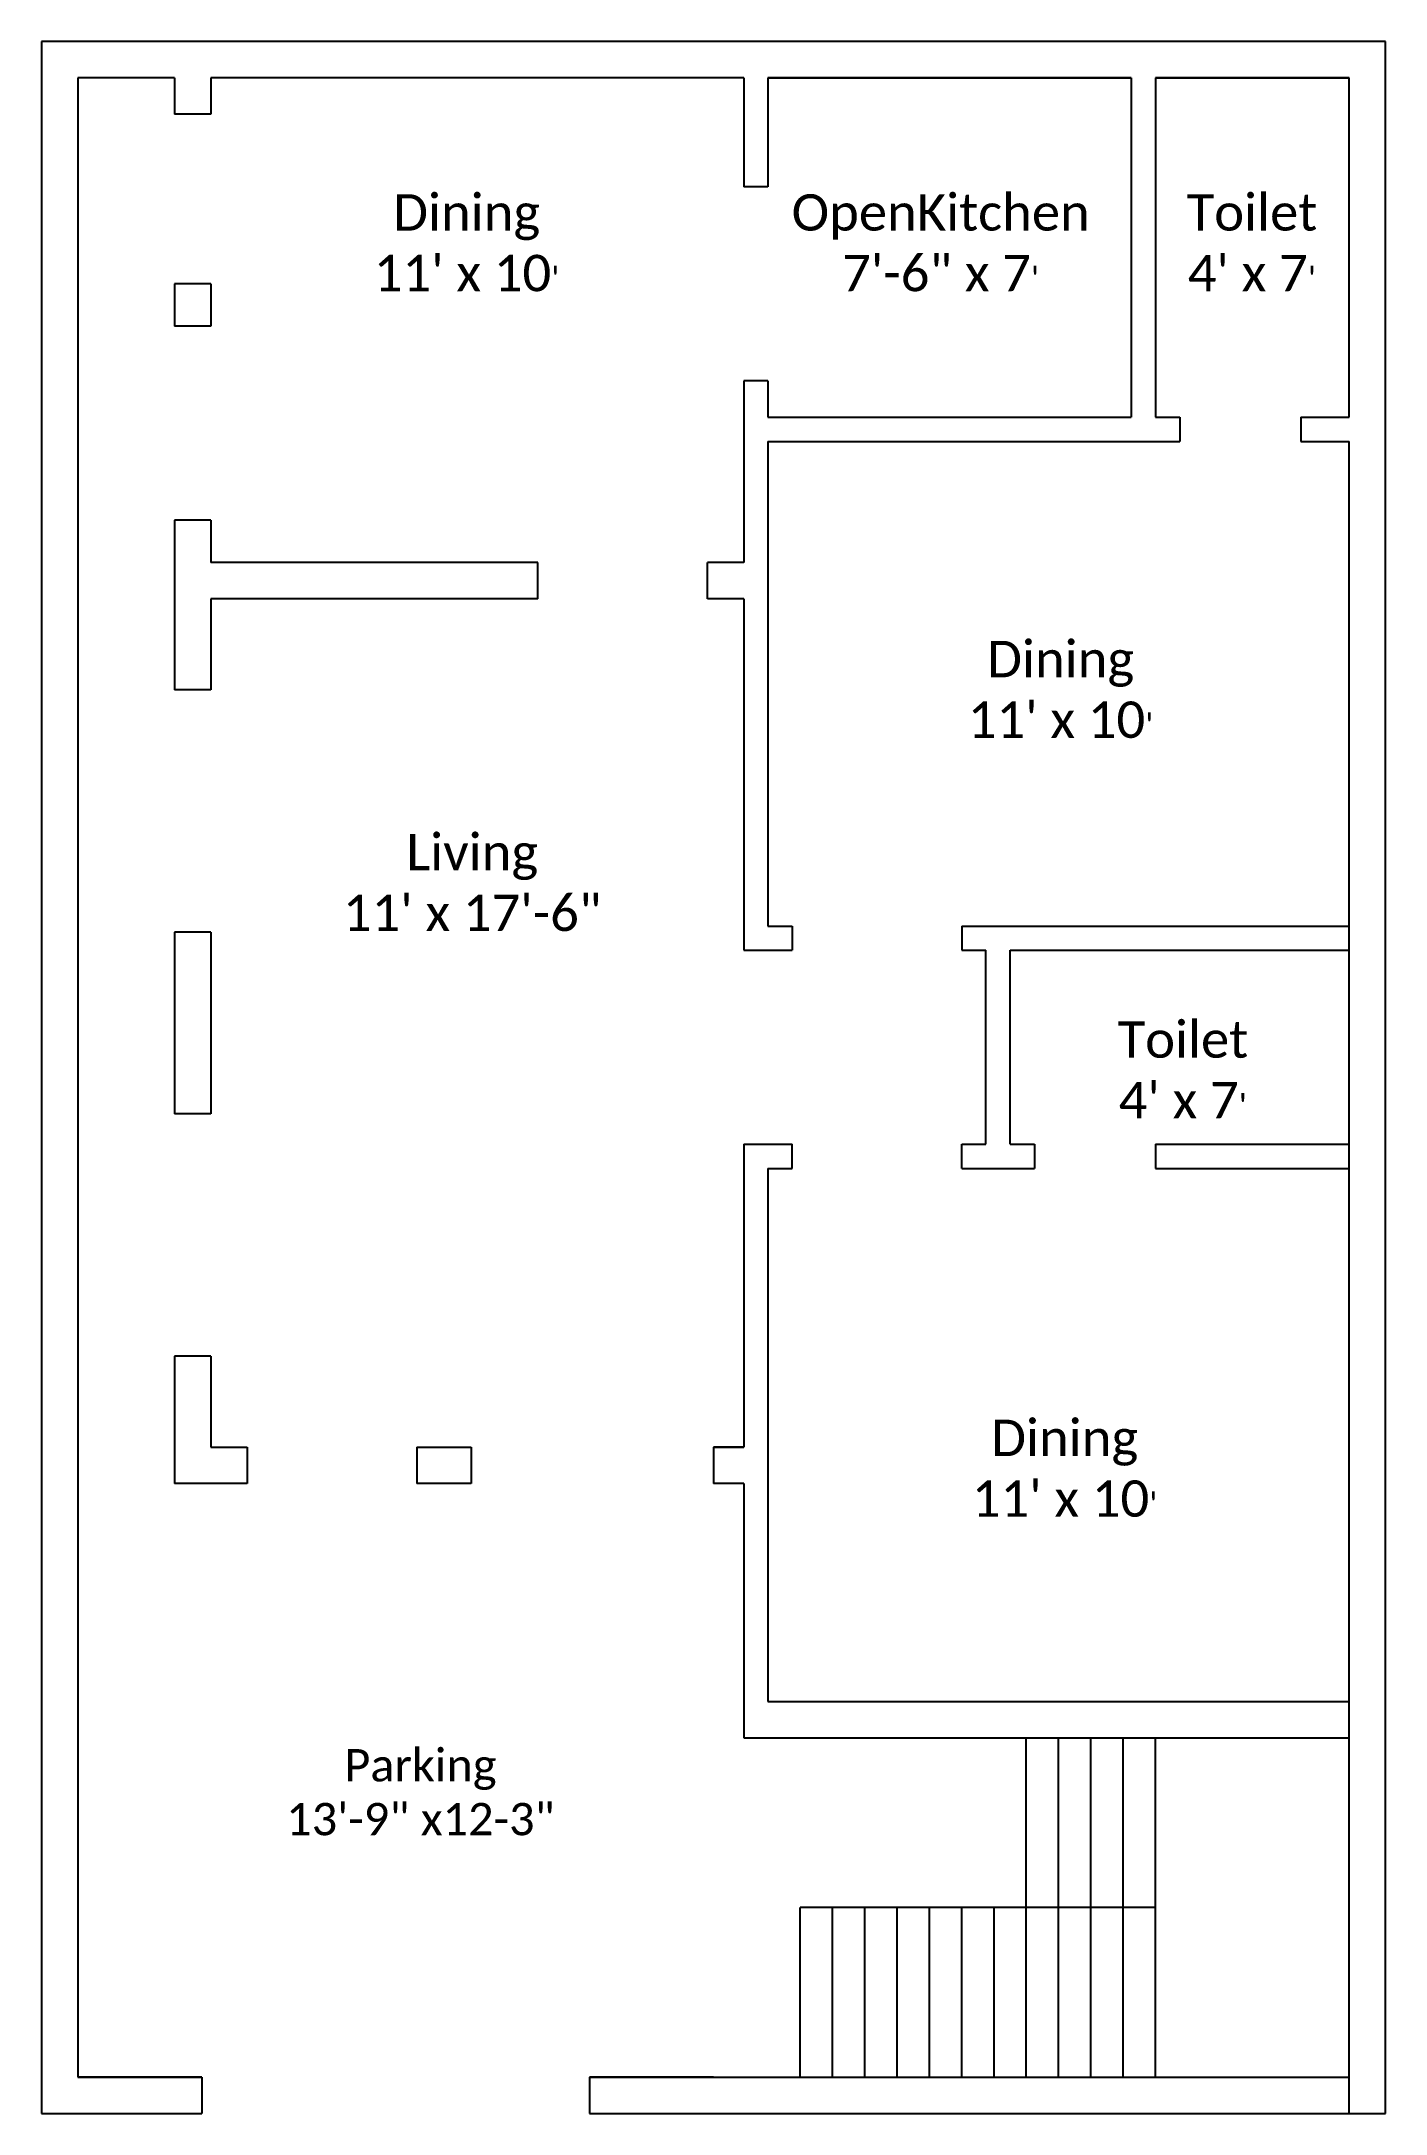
# Model space of a CAD drawing. Header units: millimetres. Extents: x 1205 to 1538, y 1531 to 2044.
import ezdxf

# ---------------------------------------------------------------- set-up
doc = ezdxf.new("R2010")
doc.units = ezdxf.units.MM

msp = doc.modelspace()

# ---------------------------------------------------------------- linework, layer by layer
for p, q in [((1537.77, 2043.67), (1204.77, 2043.67)), ((1204.77, 2043.67), (1204.77, 1686.67)), ((1537.77, 1530.67), (1537.77, 2043.67)), ((1213.77, 2034.67), (1213.77, 1686.67)), ((1237.77, 2034.67), (1213.77, 2034.67)), ((1237.77, 2034.67), (1237.77, 2025.67)), ((1246.77, 2034.67), (1246.77, 2025.67)), ((1378.77, 2034.67), (1246.77, 2034.67)), ((1378.77, 2034.67), (1246.77, 2034.67)), ((1378.77, 2034.67), (1378.77, 2007.67)), ((1384.77, 2034.67), (1384.77, 2007.67)), ((1384.77, 2034.67), (1474.77, 2034.67)), ((1474.77, 2034.67), (1384.77, 2034.67)), ((1474.77, 2034.67), (1474.77, 1950.67)), ((1528.77, 2034.67), (1480.77, 2034.67)), ((1480.77, 2034.67), (1480.77, 1950.67)), ((1480.77, 2034.67), (1528.77, 2034.67)), ((1528.77, 1950.67), (1528.77, 2034.67)), ((1246.77, 2025.67), (1237.77, 2025.67)), ((1384.77, 2007.67), (1378.77, 2007.67)), ((1246.77, 1983.67), (1237.77, 1983.67)), ((1237.77, 1983.67), (1237.77, 1973.17)), ((1246.77, 1983.67), (1246.77, 1973.17)), ((1246.77, 1983.67), (1246.77, 1973.17)), ((1246.77, 1973.17), (1237.77, 1973.17)), ((1384.77, 1959.67), (1378.77, 1959.67)), ((1378.77, 1959.67), (1378.77, 1914.67)), ((1384.77, 1959.67), (1384.77, 1950.67)), ((1384.77, 1950.67), (1474.77, 1950.67)), ((1480.77, 1950.67), (1486.77, 1950.67)), ((1486.77, 1950.67), (1486.77, 1944.67)), ((1516.77, 1950.67), (1516.77, 1944.67)), ((1516.77, 1950.67), (1528.77, 1950.67)), ((1384.77, 1944.67), (1486.77, 1944.67)), ((1384.77, 1944.67), (1384.77, 1824.67)), ((1516.77, 1944.67), (1528.77, 1944.67)), ((1528.77, 1530.67), (1528.77, 1944.67)), ((1246.77, 1925.17), (1237.77, 1925.17)), ((1237.77, 1925.17), (1237.77, 1883.17)), ((1246.77, 1925.17), (1246.77, 1914.67)), ((1246.77, 1925.17), (1246.77, 1914.67)), ((1327.77, 1914.67), (1246.77, 1914.67)), ((1327.77, 1905.67), (1327.77, 1914.67)), ((1378.77, 1914.67), (1369.77, 1914.67)), ((1369.77, 1905.67), (1369.77, 1914.67)), ((1327.77, 1905.67), (1246.77, 1905.67)), ((1246.77, 1905.67), (1246.77, 1883.17)), ((1246.77, 1905.67), (1246.77, 1883.17)), ((1378.77, 1905.67), (1369.77, 1905.67)), ((1378.77, 1905.67), (1378.77, 1818.67)), ((1246.77, 1883.17), (1237.77, 1883.17)), ((1246.77, 1823.17), (1237.77, 1823.17)), ((1237.77, 1823.17), (1237.77, 1778.17)), ((1246.77, 1823.17), (1246.77, 1800.67)), ((1246.77, 1823.17), (1246.77, 1778.17)), ((1384.77, 1824.67), (1390.77, 1824.67)), ((1390.77, 1824.67), (1390.77, 1818.67)), ((1432.77, 1824.67), (1528.77, 1824.67)), ((1432.77, 1824.67), (1432.77, 1818.67)), ((1378.77, 1818.67), (1390.77, 1818.67)), ((1432.77, 1818.67), (1438.77, 1818.67)), ((1438.77, 1770.67), (1438.77, 1818.67)), ((1444.77, 1770.67), (1444.77, 1818.67)), ((1444.77, 1818.67), (1528.77, 1818.67)), ((1528.77, 1770.67), (1528.77, 1818.67)), ((1246.77, 1800.67), (1246.77, 1778.17)), ((1246.77, 1778.17), (1237.77, 1778.17)), ((1378.77, 1770.67), (1390.77, 1770.67)), ((1378.77, 1770.67), (1378.77, 1695.67)), ((1390.77, 1764.67), (1390.77, 1770.67)), ((1432.77, 1764.67), (1432.77, 1770.67)), ((1432.77, 1770.67), (1438.77, 1770.67)), ((1444.77, 1770.67), (1450.77, 1770.67)), ((1450.77, 1770.67), (1450.77, 1764.67)), ((1480.77, 1770.67), (1480.77, 1764.67)), ((1480.77, 1770.67), (1528.77, 1770.67)), ((1384.77, 1764.67), (1390.77, 1764.67)), ((1384.77, 1764.67), (1384.77, 1632.67)), ((1432.77, 1764.67), (1450.77, 1764.67)), ((1480.77, 1764.67), (1528.77, 1764.67)), ((1246.77, 1718.17), (1237.77, 1718.17)), ((1237.77, 1718.17), (1237.77, 1686.67)), ((1246.77, 1718.17), (1246.77, 1695.67)), ((1246.77, 1718.17), (1246.77, 1695.67)), ((1246.77, 1695.67), (1255.77, 1695.67)), ((1255.77, 1695.67), (1255.77, 1686.67)), ((1297.77, 1695.67), (1297.77, 1686.67)), ((1297.77, 1695.67), (1311.27, 1695.67)), ((1311.27, 1695.67), (1311.27, 1686.67)), ((1378.77, 1695.67), (1371.27, 1695.67)), ((1371.27, 1695.67), (1371.27, 1686.67)), ((1371.27, 1695.67), (1378.77, 1695.67)), ((1204.77, 1686.67), (1204.77, 1530.67)), ((1213.77, 1686.67), (1213.77, 1539.67)), ((1255.77, 1686.67), (1237.77, 1686.67)), ((1311.27, 1686.67), (1297.77, 1686.67)), ((1378.77, 1686.67), (1371.27, 1686.67)), ((1378.77, 1686.67), (1378.77, 1623.67)), ((1384.77, 1632.67), (1528.77, 1632.67)), ((1378.77, 1623.67), (1528.77, 1623.67)), ((1448.77, 1539.67), (1448.77, 1623.67)), ((1456.77, 1539.67), (1456.77, 1623.67)), ((1464.77, 1539.67), (1464.77, 1623.67)), ((1472.77, 1539.67), (1472.77, 1623.67)), ((1480.77, 1539.67), (1480.77, 1623.67)), ((1528.77, 1539.67), (1528.77, 1623.67)), ((1392.77, 1539.67), (1392.77, 1581.67)), ((1480.77, 1581.67), (1392.77, 1581.67)), ((1400.77, 1539.67), (1400.77, 1581.67)), ((1408.77, 1539.67), (1408.77, 1581.67)), ((1416.77, 1539.67), (1416.77, 1581.67)), ((1424.77, 1539.67), (1424.77, 1581.67)), ((1432.77, 1539.67), (1432.77, 1581.67)), ((1440.77, 1539.67), (1440.77, 1581.67)), ((1213.77, 1539.67), (1244.52, 1539.67)), ((1244.52, 1539.67), (1213.77, 1539.67)), ((1244.52, 1539.67), (1244.52, 1530.67)), ((1371.27, 1539.67), (1340.52, 1539.67)), ((1340.52, 1539.67), (1340.52, 1530.67)), ((1340.52, 1539.67), (1528.77, 1539.67)), ((1384.77, 1539.67), (1528.77, 1539.67)), ((1204.77, 1530.67), (1244.52, 1530.67)), ((1340.52, 1530.67), (1537.77, 1530.67))]:
    msp.add_line(p, q)

# ---------------------------------------------------------------- texts
at = {"width": 66.4237, "attachment_point": 2}
for s, insert, char_height in [("{\\fCalibri Light|b0|i0|c0|p34;\\H1.5x;Dining\\P11' x 10\\H0.6667x;'}", (1310.12, 2005.84), 6), ('{\\fCalibri Light|b0|i0|c0|p34;\\H1.5x;OpenKitchen\\P7\'-6" x 7\\H0.6667x;\'}', (1427.56, 2005.84), 6), ("{\\fCalibri Light|b0|i0|c0|p34;\\H1.5x;Toilet\\P4' x 7\\H0.6667x;'}", (1504.66, 2005.84), 6), ("{\\fCalibri Light|b0|i0|c0|p34;\\H1.5x;Dining\\P11' x 10\\H0.6667x;'}", (1457.27, 1895.26), 6), ('{\\fCalibri Light|b0|i0|c0|p34;\\H1.5x;Living\\P11\' x 17\'-6"}', (1311.5, 1847.45), 6), ("{\\fCalibri Light|b0|i0|c0|p34;\\H1.5x;Toilet\\P4' x 7\\H0.6667x;'}", (1487.55, 1801.06), 6), ("{\\fCalibri Light|b0|i0|c0|p34;\\H1.5x;Dining\\P11' x 10\\H0.6667x;'}", (1458.27, 1702.44), 6), ('{\\fCalibri Light|b0|i0|c0|p34;Parking\\P13\'-9" x12-3"}', (1298.67, 1620.91), 8)]:
    msp.add_mtext(s, dxfattribs=dict(at, insert=insert, char_height=char_height))

doc.saveas('drawing.dxf')
